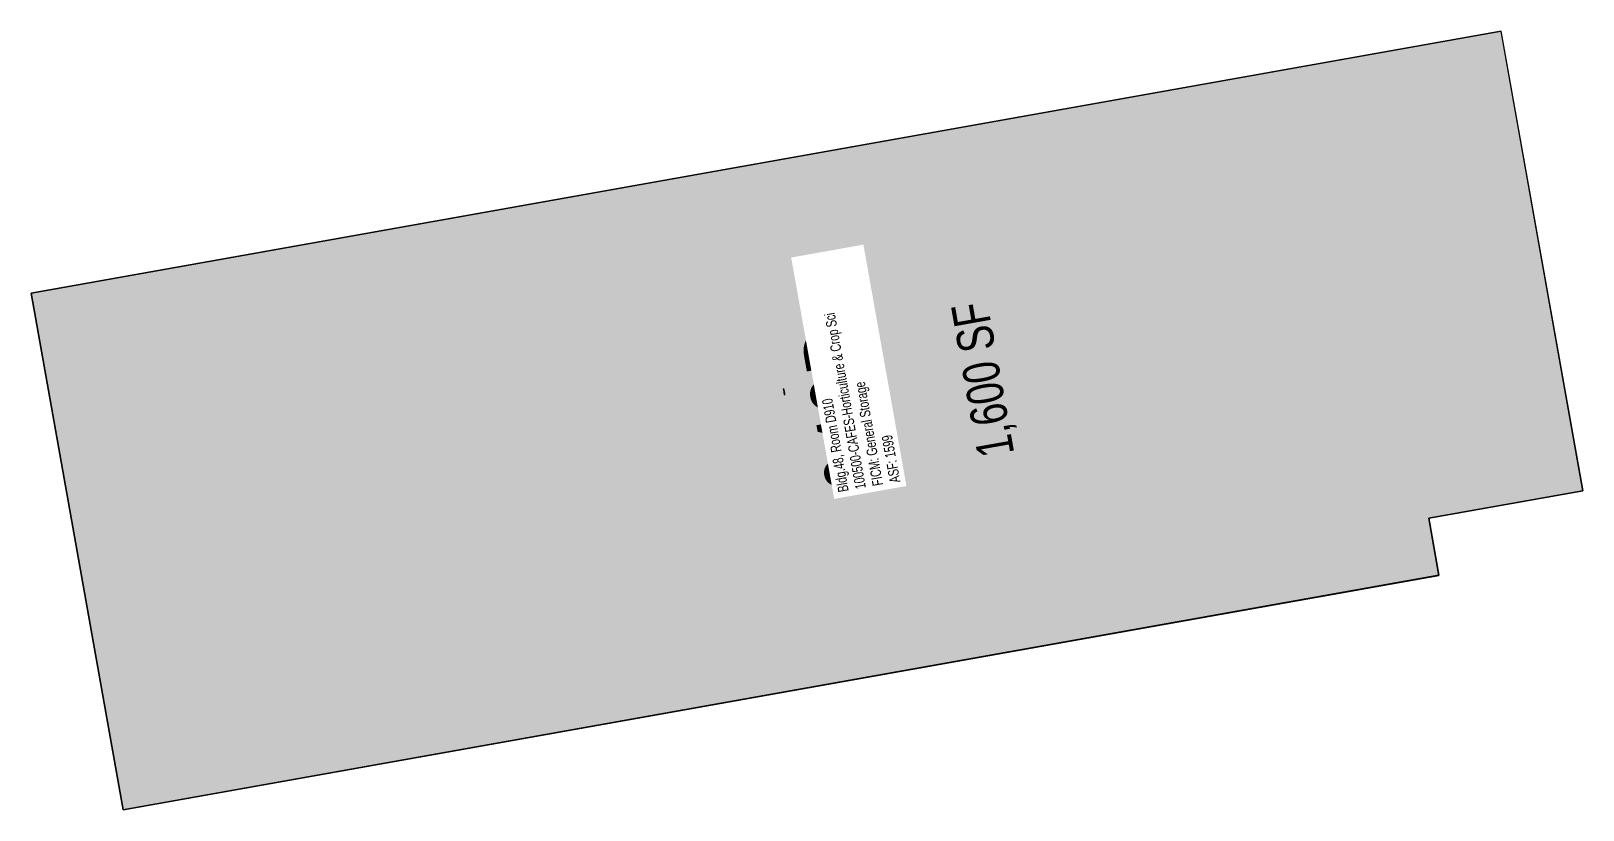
# Model space of a CAD drawing. Header units: inches. Extents: x 69206009 to 69206855, y 27714613 to 27715037.
import ezdxf
from ezdxf.enums import TextEntityAlignment as Align

# ---------------------------------------------------------------- set-up
doc = ezdxf.new("R2010")
doc.units = ezdxf.units.IN
doc.header["$MEASUREMENT"] = 0
for name, color, linetype in [('A-IDEN-RNUM', 7, 'Continuous'), ('A-IDEN-SNUM', 4, 'Continuous'), ('A-IDEN-VNUM', 4, 'Continuous'), ('A-WALL', 5, 'Continuous'), ('AREA-ASSIGN', 7, 'Continuous'), ('AREA-GROSS', 1, 'Continuous'), ('AREA-TEXT', 3, 'Continuous'), ('Rooms-Category-Color', 7, 'Continuous'), ('Rooms-College-Color', 7, 'Continuous'), ('Rooms-Department-Color', 7, 'Continuous'), ('Rooms-Division-Color', 7, 'Continuous'), ('Rooms-Information', 7, 'Continuous')]:
    doc.layers.add(name, color=color, linetype=linetype)
doc.styles.add('AREA', font='arial.ttf', dxfattribs={"width": 0.75, "height": 60})
doc.styles.add('ID', font='ARIALN.TTF', dxfattribs={"width": 0.85, "height": 0.25})
doc.styles.add('ROOMSNUMBER', font='TXT.SHX', dxfattribs={"height": 1})

msp = doc.modelspace()

# ---------------------------------------------------------------- hatches: boundary and pattern name
at = {"layer": 'Rooms-Category-Color', "true_color": 0xe3c5e1}
msp.add_hatch(color=254, dxfattribs=at).paths.add_polyline_path([(69206776.55, 27714740.5), (69206771.02, 27714771.67), (69206855.15, 27714786.62), (69206810.47, 27715037.25), (69206008.68, 27714894.38), (69206058.91, 27714612.58)])
at = {"layer": 'Rooms-College-Color', "true_color": 0xe3c5e1}
msp.add_hatch(color=254, dxfattribs=at).paths.add_polyline_path([(69206776.55, 27714740.5), (69206771.02, 27714771.67), (69206855.15, 27714786.62), (69206810.47, 27715037.25), (69206008.68, 27714894.38), (69206058.91, 27714612.58)])
at = {"layer": 'Rooms-Department-Color', "true_color": 0xe3c5e1}
msp.add_hatch(color=254, dxfattribs=at).paths.add_polyline_path([(69206776.55, 27714740.5), (69206771.02, 27714771.67), (69206855.15, 27714786.62), (69206810.47, 27715037.25), (69206008.68, 27714894.38), (69206058.91, 27714612.58)])
at = {"layer": 'Rooms-Division-Color', "true_color": 0xe3c5e1}
msp.add_hatch(color=254, dxfattribs=at).paths.add_polyline_path([(69206776.55, 27714740.5), (69206771.02, 27714771.67), (69206855.15, 27714786.62), (69206810.47, 27715037.25), (69206008.68, 27714894.38), (69206058.91, 27714612.58)])

# ---------------------------------------------------------------- linework, layer by layer
at = {"layer": 'A-WALL'}
msp.add_lwpolyline([(69206008.66, 27714894.37), (69206810.44, 27715037.37), (69206855.01, 27714786.66), (69206771.01, 27714771.75), (69206776.57, 27714740.56), (69206058.91, 27714612.57), (69206008.68, 27714894.38)], dxfattribs=at)
at = {"layer": 'AREA-ASSIGN'}
msp.add_lwpolyline([(69206776.55, 27714740.5), (69206771.02, 27714771.67), (69206855.15, 27714786.62), (69206810.47, 27715037.25), (69206008.68, 27714894.38), (69206058.91, 27714612.58), (69206058.91, 27714612.58)], close=True, dxfattribs=at)
at = {"layer": 'AREA-GROSS'}
msp.add_lwpolyline([(69206776.55, 27714740.5), (69206771.02, 27714771.67), (69206855.15, 27714786.62), (69206810.47, 27715037.25), (69206008.68, 27714894.38), (69206058.91, 27714612.58), (69206058.91, 27714612.58)], close=True, dxfattribs=at)

# ---------------------------------------------------------------- texts
at = {"layer": 'A-IDEN-RNUM', "style": 'ROOMSNUMBER'}
msp.add_text('0910-00', height=0.4, rotation=100.1075, dxfattribs=at).set_placement((69206419.4, 27714840.66), align=Align.MIDDLE)
at = {"layer": 'A-IDEN-SNUM', "style": 'ROOMSNUMBER'}
msp.add_text('0480D91000', height=0.4, rotation=100.1075, dxfattribs=at).set_placement((69206419.4, 27714840.66), align=Align.MIDDLE)
at = {"layer": 'A-IDEN-VNUM', "style": 'ID', "width": 0.85}
msp.add_text('048D', height=40, rotation=100.1075, dxfattribs=at).set_placement((69206455.3, 27714833.92), align=Align.MIDDLE)
at = {"layer": 'AREA-TEXT', "style": 'AREA', "width": 0.75}
msp.add_text('1,600 SF', height=20, rotation=100.1075, dxfattribs=at).set_placement((69206527.71, 27714847.17), align=Align.MIDDLE_CENTER)

# ---------------------------------------------------------------- next in the draw order: texts
at = {"layer": 'Rooms-Information', "insert": (69206482.9, 27714791.56), "char_height": 5.7143, "width": 128, "attachment_point": 7, "rotation": 100.1075, "style": 'ID', "bg_fill": 3, "box_fill_scale": 1.5, "bg_fill_color": 256, "bg_fill_true_color": 13158600, "bg_fill_transparency": 0}
msp.add_mtext('Bldg.48, Room D910^M^J100500-CAFES-Horticulture & Crop Sci^M^JFICM: General Storage^M^JASF: 1599', dxfattribs=at)

doc.saveas('drawing.dxf')
